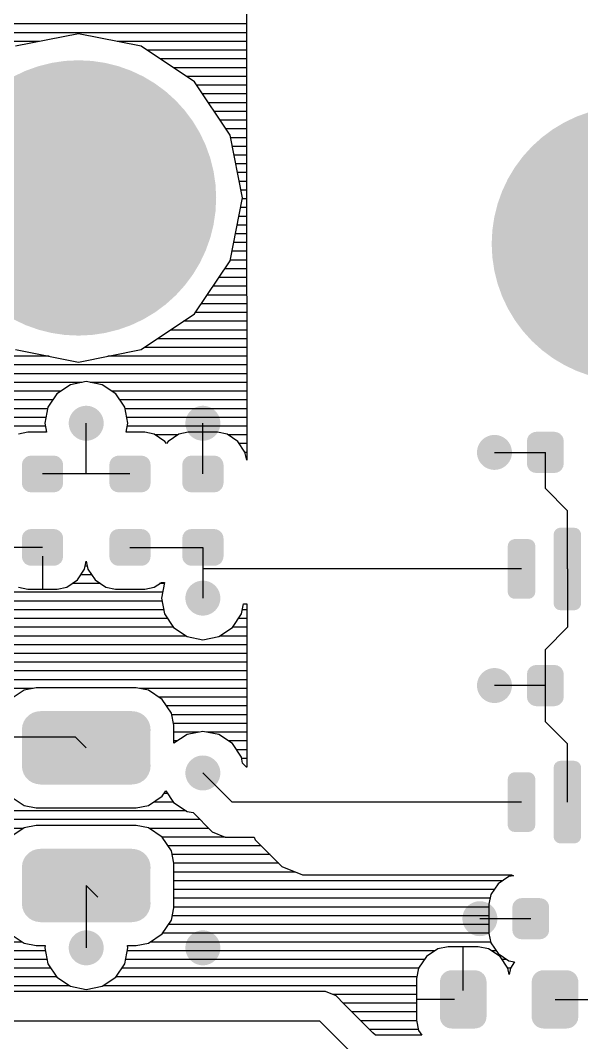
# Model space of a CAD drawing. Extents: x 295 to 953, y 10 to 290.
# Drawn here: x 812.3 to 839.19, y 191.31 to 240.3 of the extents above; entities that cross this region are included whole.
import ezdxf

# ---------------------------------------------------------------- set-up
doc = ezdxf.new("R2010")
doc.units = 0
doc.header["$LTSCALE"] = 5
doc.header["$MEASUREMENT"] = 0
doc.layers.get('0').update_dxf_attribs({"linetype": 'CONTINUOUS', "lineweight": 25})
doc.layers.add('DV-DPO-A6_BOT', color=7, linetype='CONTINUOUS')

msp = doc.modelspace()

# ---------------------------------------------------------------- linework, layer by layer
for points, const_width in [([(818.382, 231.795, -1), (811.782, 231.795, -1)], 6.599), ([(844.779, 229.599, -1), (838.18, 229.599, -1)], 6.599), ([(815.875, 220.994, -1), (815.037, 220.994, -1)], 0.838), ([(821.463, 220.994, -1), (820.625, 220.994, -1)], 0.838), ([(835.433, 219.597, -1), (834.595, 219.597, -1)], 0.838), ([(821.463, 212.612, -1), (820.625, 212.612, -1)], 0.838), ([(835.433, 208.421, -1), (834.595, 208.421, -1)], 0.838), ([(821.463, 204.23, -1), (820.625, 204.23, -1)], 0.838), ([(834.735, 197.245, -1), (833.897, 197.245, -1)], 0.838), ([(815.875, 195.848, -1), (815.037, 195.848, -1)], 0.838), ([(821.463, 195.848, -1), (820.625, 195.848, -1)], 0.838)]:
    msp.add_lwpolyline(points, format="xyb", close=True, dxfattribs=dict(const_width=const_width))
for points in [[(838.239, 220.408), (838.154, 220.495), (836.659, 220.408), (836.751, 220.495)], [(838.154, 220.495), (838.136, 220.504), (836.751, 220.495), (836.76, 220.504)], [(838.136, 220.504), (838.03, 220.56), (836.76, 220.504), (836.877, 220.56)], [(838.03, 220.56), (838.001, 220.564), (836.877, 220.56), (836.886, 220.564)], [(838.001, 220.564), (837.892, 220.582), (836.886, 220.564), (837.009, 220.582)], [(837.892, 220.582), (837.892, 220.586), (837.009, 220.582), (837.009, 220.586)], [(838.331, 220.147), (838.312, 220.27), (836.571, 220.147), (836.591, 220.27)], [(838.331, 220.144), (838.331, 220.147), (836.571, 220.144), (836.571, 220.147)], [(838.331, 219.049), (838.331, 220.144), (836.571, 219.049), (836.571, 220.144)], [(838.312, 220.27), (838.305, 220.285), (836.591, 220.27), (836.594, 220.285)], [(838.305, 220.285), (838.251, 220.395), (836.594, 220.285), (836.653, 220.395)], [(838.251, 220.395), (838.239, 220.408), (836.653, 220.395), (836.659, 220.408)], [(814.347, 219.004), (814.329, 219.128), (812.375, 219.004), (812.395, 219.128)], [(814.329, 219.128), (814.323, 219.142), (812.395, 219.128), (812.397, 219.142)], [(814.323, 219.142), (814.269, 219.254), (812.397, 219.142), (812.455, 219.254)], [(814.269, 219.254), (814.258, 219.266), (812.455, 219.254), (812.461, 219.266)], [(814.258, 219.266), (814.172, 219.355), (812.461, 219.266), (812.552, 219.355)], [(814.172, 219.355), (814.156, 219.363), (812.552, 219.355), (812.561, 219.363)], [(814.156, 219.363), (814.049, 219.42), (812.561, 219.363), (812.678, 219.42)], [(814.049, 219.42), (814.022, 219.424), (812.678, 219.42), (812.687, 219.424)], [(814.022, 219.424), (813.911, 219.443), (812.687, 219.424), (812.81, 219.443)], [(818.538, 219.004), (818.52, 219.128), (816.566, 219.004), (816.586, 219.128)], [(818.52, 219.128), (818.514, 219.142), (816.586, 219.128), (816.588, 219.142)], [(818.514, 219.142), (818.46, 219.254), (816.588, 219.142), (816.646, 219.254)], [(818.46, 219.254), (818.449, 219.266), (816.646, 219.254), (816.652, 219.266)], [(818.449, 219.266), (818.363, 219.355), (816.652, 219.266), (816.743, 219.355)], [(818.363, 219.355), (818.347, 219.363), (816.743, 219.355), (816.752, 219.363)], [(818.347, 219.363), (818.24, 219.42), (816.752, 219.363), (816.869, 219.42)], [(818.24, 219.42), (818.213, 219.424), (816.869, 219.42), (816.878, 219.424)], [(818.213, 219.424), (818.102, 219.443), (816.878, 219.424), (817.001, 219.443)], [(822.031, 219.004), (822.013, 219.128), (820.058, 219.004), (820.078, 219.128)], [(822.013, 219.128), (822.006, 219.142), (820.078, 219.128), (820.08, 219.142)], [(822.006, 219.142), (821.953, 219.254), (820.08, 219.142), (820.139, 219.254)], [(821.953, 219.254), (821.941, 219.266), (820.139, 219.254), (820.145, 219.266)], [(821.941, 219.266), (821.856, 219.355), (820.145, 219.266), (820.236, 219.355)], [(821.856, 219.355), (821.84, 219.363), (820.236, 219.355), (820.245, 219.363)], [(821.84, 219.363), (821.732, 219.42), (820.245, 219.363), (820.361, 219.42)], [(821.732, 219.42), (821.706, 219.424), (820.361, 219.42), (820.37, 219.424)], [(821.706, 219.424), (821.595, 219.443), (820.37, 219.424), (820.494, 219.443)], [(838.331, 219.046), (838.331, 219.049), (836.571, 219.046), (836.571, 219.049)], [(838.31, 218.923), (838.331, 219.046), (836.589, 218.923), (836.571, 219.046)], [(814.35, 218.121), (814.35, 219.004), (812.372, 218.121), (812.372, 219.004)], [(818.541, 218.121), (818.541, 219.004), (816.563, 218.121), (816.563, 219.004)], [(822.033, 218.121), (822.033, 219.004), (820.055, 218.121), (820.055, 219.004)], [(838.308, 218.909), (838.31, 218.923), (836.596, 218.909), (836.589, 218.923)], [(838.249, 218.798), (838.308, 218.909), (836.65, 218.798), (836.596, 218.909)], [(838.242, 218.785), (838.249, 218.798), (836.663, 218.785), (836.65, 218.798)], [(838.151, 218.698), (838.242, 218.785), (836.748, 218.698), (836.663, 218.785)], [(838.141, 218.689), (838.151, 218.698), (836.765, 218.689), (836.748, 218.698)], [(838.025, 218.633), (838.141, 218.689), (836.872, 218.633), (836.765, 218.689)], [(838.015, 218.629), (838.025, 218.633), (836.9, 218.629), (836.872, 218.633)], [(837.892, 218.611), (838.015, 218.629), (837.009, 218.611), (836.9, 218.629)], [(837.892, 218.608), (837.892, 218.611), (837.009, 218.608), (837.009, 218.611)], [(814.327, 217.998), (814.347, 218.121), (812.392, 217.998), (812.375, 218.121)], [(818.518, 217.998), (818.538, 218.121), (816.583, 217.998), (816.566, 218.121)], [(822.011, 217.998), (822.031, 218.121), (820.076, 217.998), (820.058, 218.121)], [(814.325, 217.984), (814.327, 217.998), (812.399, 217.984), (812.392, 217.998)], [(814.267, 217.872), (814.325, 217.984), (812.453, 217.872), (812.399, 217.984)], [(814.261, 217.86), (814.267, 217.872), (812.464, 217.86), (812.453, 217.872)], [(814.169, 217.771), (814.261, 217.86), (812.549, 217.771), (812.464, 217.86)], [(814.161, 217.762), (814.169, 217.771), (812.566, 217.762), (812.549, 217.771)], [(814.044, 217.706), (814.161, 217.762), (812.673, 217.706), (812.566, 217.762)], [(814.035, 217.701), (814.044, 217.706), (812.699, 217.701), (812.673, 217.706)], [(813.911, 217.683), (814.035, 217.701), (812.81, 217.683), (812.699, 217.701)], [(818.516, 217.984), (818.518, 217.998), (816.59, 217.984), (816.583, 217.998)], [(818.458, 217.872), (818.516, 217.984), (816.644, 217.872), (816.59, 217.984)], [(818.452, 217.86), (818.458, 217.872), (816.655, 217.86), (816.644, 217.872)], [(818.36, 217.771), (818.452, 217.86), (816.74, 217.771), (816.655, 217.86)], [(818.352, 217.762), (818.36, 217.771), (816.757, 217.762), (816.74, 217.771)], [(818.235, 217.706), (818.352, 217.762), (816.864, 217.706), (816.757, 217.762)], [(818.226, 217.701), (818.235, 217.706), (816.89, 217.701), (816.864, 217.706)], [(818.102, 217.683), (818.226, 217.701), (817.001, 217.683), (816.89, 217.701)], [(822.008, 217.984), (822.011, 217.998), (820.083, 217.984), (820.076, 217.998)], [(821.95, 217.872), (822.008, 217.984), (820.136, 217.872), (820.083, 217.984)], [(821.944, 217.86), (821.95, 217.872), (820.148, 217.86), (820.136, 217.872)], [(821.853, 217.771), (821.944, 217.86), (820.233, 217.771), (820.148, 217.86)], [(821.844, 217.762), (821.853, 217.771), (820.249, 217.762), (820.233, 217.771)], [(821.728, 217.706), (821.844, 217.762), (820.356, 217.706), (820.249, 217.762)], [(821.718, 217.701), (821.728, 217.706), (820.383, 217.701), (820.356, 217.706)], [(821.595, 217.683), (821.718, 217.701), (820.494, 217.683), (820.383, 217.701)], [(814.347, 215.484), (814.329, 215.608), (812.375, 215.484), (812.395, 215.608)], [(814.329, 215.608), (814.323, 215.622), (812.395, 215.608), (812.397, 215.622)], [(814.323, 215.622), (814.269, 215.734), (812.397, 215.622), (812.455, 215.734)], [(814.269, 215.734), (814.258, 215.746), (812.455, 215.734), (812.461, 215.746)], [(814.258, 215.746), (814.172, 215.834), (812.461, 215.746), (812.552, 215.834)], [(814.172, 215.834), (814.156, 215.843), (812.552, 215.834), (812.561, 215.843)], [(814.156, 215.843), (814.049, 215.899), (812.561, 215.843), (812.678, 215.899)], [(814.049, 215.899), (814.022, 215.904), (812.678, 215.899), (812.687, 215.904)], [(814.022, 215.904), (813.911, 215.922), (812.687, 215.904), (812.81, 215.922)], [(818.538, 215.484), (818.52, 215.608), (816.566, 215.484), (816.586, 215.608)], [(818.52, 215.608), (818.514, 215.622), (816.586, 215.608), (816.588, 215.622)], [(818.514, 215.622), (818.46, 215.734), (816.588, 215.622), (816.646, 215.734)], [(818.46, 215.734), (818.449, 215.746), (816.646, 215.734), (816.652, 215.746)], [(818.449, 215.746), (818.363, 215.834), (816.652, 215.746), (816.743, 215.834)], [(818.363, 215.834), (818.347, 215.843), (816.743, 215.834), (816.752, 215.843)], [(818.347, 215.843), (818.24, 215.899), (816.752, 215.843), (816.869, 215.899)], [(818.24, 215.899), (818.213, 215.904), (816.869, 215.899), (816.878, 215.904)], [(818.213, 215.904), (818.102, 215.922), (816.878, 215.904), (817.001, 215.922)], [(822.031, 215.484), (822.013, 215.608), (820.058, 215.484), (820.078, 215.608)], [(822.013, 215.608), (822.006, 215.622), (820.078, 215.608), (820.08, 215.622)], [(822.006, 215.622), (821.953, 215.734), (820.08, 215.622), (820.139, 215.734)], [(821.953, 215.734), (821.941, 215.746), (820.139, 215.734), (820.145, 215.746)], [(821.941, 215.746), (821.856, 215.834), (820.145, 215.746), (820.236, 215.834)], [(821.856, 215.834), (821.84, 215.843), (820.236, 215.834), (820.245, 215.843)], [(821.84, 215.843), (821.732, 215.899), (820.245, 215.843), (820.361, 215.899)], [(821.732, 215.899), (821.706, 215.904), (820.361, 215.899), (820.37, 215.904)], [(821.706, 215.904), (821.595, 215.922), (820.37, 215.904), (820.494, 215.922)], [(839.166, 215.66), (839.165, 215.688), (837.848, 215.66), (837.853, 215.688)], [(839.166, 215.657), (839.166, 215.66), (837.848, 215.657), (837.848, 215.66)], [(839.166, 212.36), (839.166, 215.657), (837.848, 212.36), (837.848, 215.657)], [(839.165, 215.688), (839.139, 215.779), (837.853, 215.688), (837.87, 215.779)], [(839.139, 215.779), (839.131, 215.804), (837.87, 215.779), (837.886, 215.804)], [(839.131, 215.804), (839.073, 215.881), (837.886, 215.804), (837.934, 215.881)], [(839.073, 215.881), (839.058, 215.9), (837.934, 215.881), (837.96, 215.9)], [(839.058, 215.9), (838.972, 215.954), (837.96, 215.9), (838.031, 215.954)], [(838.972, 215.954), (838.955, 215.964), (838.031, 215.954), (838.068, 215.964)], [(838.955, 215.964), (838.837, 215.986), (838.068, 215.964), (838.146, 215.986)], [(838.837, 215.986), (838.837, 215.987), (838.146, 215.986), (838.147, 215.987)], [(838.837, 215.987), (838.837, 215.988), (838.147, 215.987), (838.177, 215.988)], [(838.837, 215.988), (838.837, 215.99), (838.177, 215.988), (838.177, 215.99)], [(814.35, 214.601), (814.35, 215.484), (812.372, 214.601), (812.372, 215.484)], [(818.541, 214.601), (818.541, 215.484), (816.563, 214.601), (816.563, 215.484)], [(822.033, 214.601), (822.033, 215.484), (820.055, 214.601), (820.055, 215.484)], [(836.97, 215.109), (836.969, 215.141), (835.651, 215.109), (835.657, 215.141)], [(836.97, 212.908), (836.97, 215.109), (835.651, 212.908), (835.651, 215.109)], [(836.969, 215.141), (836.944, 215.228), (835.657, 215.141), (835.674, 215.228)], [(836.944, 215.228), (836.935, 215.257), (835.674, 215.228), (835.691, 215.257)], [(836.935, 215.257), (836.879, 215.331), (835.691, 215.257), (835.737, 215.331)], [(836.879, 215.331), (836.862, 215.353), (835.737, 215.331), (835.767, 215.353)], [(836.862, 215.353), (836.78, 215.404), (835.767, 215.353), (835.833, 215.404)], [(836.78, 215.404), (836.759, 215.417), (835.833, 215.404), (835.878, 215.417)], [(836.759, 215.417), (836.649, 215.438), (835.878, 215.417), (835.95, 215.438)], [(836.649, 215.438), (836.641, 215.439), (835.95, 215.438), (835.981, 215.439)], [(814.327, 214.477), (814.347, 214.601), (812.392, 214.477), (812.375, 214.601)], [(814.325, 214.463), (814.327, 214.477), (812.399, 214.463), (812.392, 214.477)], [(814.267, 214.351), (814.325, 214.463), (812.453, 214.351), (812.399, 214.463)], [(814.261, 214.339), (814.267, 214.351), (812.464, 214.339), (812.453, 214.351)], [(814.169, 214.251), (814.261, 214.339), (812.549, 214.251), (812.464, 214.339)], [(814.161, 214.242), (814.169, 214.251), (812.566, 214.242), (812.549, 214.251)], [(814.044, 214.185), (814.161, 214.242), (812.673, 214.185), (812.566, 214.242)], [(814.035, 214.181), (814.044, 214.185), (812.699, 214.181), (812.673, 214.185)], [(813.911, 214.162), (814.035, 214.181), (812.81, 214.162), (812.699, 214.181)], [(818.518, 214.477), (818.538, 214.601), (816.583, 214.477), (816.566, 214.601)], [(818.516, 214.463), (818.518, 214.477), (816.59, 214.463), (816.583, 214.477)], [(818.458, 214.351), (818.516, 214.463), (816.644, 214.351), (816.59, 214.463)], [(818.452, 214.339), (818.458, 214.351), (816.655, 214.339), (816.644, 214.351)], [(818.36, 214.251), (818.452, 214.339), (816.74, 214.251), (816.655, 214.339)], [(818.352, 214.242), (818.36, 214.251), (816.757, 214.242), (816.74, 214.251)], [(818.235, 214.185), (818.352, 214.242), (816.864, 214.185), (816.757, 214.242)], [(818.226, 214.181), (818.235, 214.185), (816.89, 214.181), (816.864, 214.185)], [(818.102, 214.162), (818.226, 214.181), (817.001, 214.162), (816.89, 214.181)], [(822.011, 214.477), (822.031, 214.601), (820.076, 214.477), (820.058, 214.601)], [(822.008, 214.463), (822.011, 214.477), (820.083, 214.463), (820.076, 214.477)], [(821.95, 214.351), (822.008, 214.463), (820.136, 214.351), (820.083, 214.463)], [(821.944, 214.339), (821.95, 214.351), (820.148, 214.339), (820.136, 214.351)], [(821.853, 214.251), (821.944, 214.339), (820.233, 214.251), (820.148, 214.339)], [(821.844, 214.242), (821.853, 214.251), (820.249, 214.242), (820.233, 214.251)], [(821.728, 214.185), (821.844, 214.242), (820.356, 214.185), (820.249, 214.242)], [(821.718, 214.181), (821.728, 214.185), (820.383, 214.181), (820.356, 214.185)], [(821.595, 214.162), (821.718, 214.181), (820.494, 214.162), (820.383, 214.181)], [(836.964, 212.876), (836.97, 212.908), (835.653, 212.876), (835.651, 212.908)], [(836.948, 212.789), (836.964, 212.876), (835.678, 212.789), (835.653, 212.876)], [(836.93, 212.76), (836.948, 212.789), (835.686, 212.76), (835.678, 212.789)], [(836.885, 212.686), (836.93, 212.76), (835.742, 212.686), (835.686, 212.76)], [(836.855, 212.664), (836.885, 212.686), (835.759, 212.664), (835.742, 212.686)], [(836.788, 212.613), (836.855, 212.664), (835.842, 212.613), (835.759, 212.664)], [(836.744, 212.6), (836.788, 212.613), (835.862, 212.6), (835.842, 212.613)], [(836.672, 212.58), (836.744, 212.6), (835.973, 212.58), (835.862, 212.6)], [(836.641, 212.578), (836.672, 212.58), (835.981, 212.578), (835.973, 212.58)], [(839.166, 212.357), (839.166, 212.36), (837.848, 212.357), (837.848, 212.36)], [(839.16, 212.328), (839.166, 212.357), (837.849, 212.328), (837.848, 212.357)], [(839.143, 212.239), (839.16, 212.328), (837.875, 212.239), (837.849, 212.328)], [(839.126, 212.211), (839.143, 212.239), (837.882, 212.211), (837.875, 212.239)], [(839.078, 212.137), (839.126, 212.211), (837.939, 212.137), (837.882, 212.211)], [(839.049, 212.115), (839.078, 212.137), (837.956, 212.115), (837.939, 212.137)], [(838.981, 212.064), (839.049, 212.115), (838.037, 212.064), (837.956, 212.115)], [(838.934, 212.052), (838.981, 212.064), (838.058, 212.052), (838.037, 212.064)], [(838.865, 212.032), (838.934, 212.052), (838.162, 212.032), (838.058, 212.052)], [(838.837, 212.031), (838.865, 212.032), (838.168, 212.031), (838.162, 212.032)], [(838.837, 212.029), (838.837, 212.031), (838.177, 212.029), (838.168, 212.031)], [(838.837, 212.028), (838.837, 212.029), (838.177, 212.028), (838.177, 212.029)], [(838.305, 209.109), (838.251, 209.219), (836.594, 209.109), (836.653, 209.219)], [(838.251, 209.219), (838.239, 209.232), (836.653, 209.219), (836.659, 209.232)], [(838.239, 209.232), (838.154, 209.319), (836.659, 209.232), (836.751, 209.319)], [(838.154, 209.319), (838.136, 209.328), (836.751, 209.319), (836.76, 209.328)], [(838.136, 209.328), (838.03, 209.384), (836.76, 209.328), (836.877, 209.384)], [(838.03, 209.384), (838.001, 209.388), (836.877, 209.384), (836.886, 209.388)], [(838.001, 209.388), (837.892, 209.406), (836.886, 209.388), (837.009, 209.406)], [(837.892, 209.406), (837.892, 209.41), (837.009, 209.406), (837.009, 209.41)], [(838.331, 208.971), (838.312, 209.094), (836.571, 208.971), (836.591, 209.094)], [(838.331, 208.968), (838.331, 208.971), (836.571, 208.968), (836.571, 208.971)], [(838.331, 207.873), (838.331, 208.968), (836.571, 207.873), (836.571, 208.968)], [(838.312, 209.094), (838.305, 209.109), (836.591, 209.094), (836.594, 209.109)], [(838.331, 207.87), (838.331, 207.873), (836.571, 207.87), (836.571, 207.873)], [(838.31, 207.747), (838.331, 207.87), (836.589, 207.747), (836.571, 207.87)], [(838.308, 207.733), (838.31, 207.747), (836.596, 207.733), (836.589, 207.747)], [(838.249, 207.622), (838.308, 207.733), (836.65, 207.622), (836.596, 207.733)], [(838.242, 207.609), (838.249, 207.622), (836.663, 207.609), (836.65, 207.622)], [(838.151, 207.522), (838.242, 207.609), (836.748, 207.522), (836.663, 207.609)], [(838.141, 207.513), (838.151, 207.522), (836.765, 207.513), (836.748, 207.522)], [(838.025, 207.457), (838.141, 207.513), (836.872, 207.457), (836.765, 207.513)], [(838.015, 207.453), (838.025, 207.457), (836.9, 207.453), (836.872, 207.457)], [(837.892, 207.435), (838.015, 207.453), (837.009, 207.435), (836.9, 207.453)], [(837.892, 207.432), (837.892, 207.435), (837.009, 207.432), (837.009, 207.435)], [(818.449, 206.697), (818.347, 206.86), (812.463, 206.697), (812.567, 206.86)], [(818.347, 206.86), (818.342, 206.865), (812.567, 206.86), (812.57, 206.865)], [(818.342, 206.865), (818.207, 207), (812.57, 206.865), (812.707, 207)], [(818.207, 207), (818.201, 207.004), (812.707, 207), (812.71, 207.004)], [(818.201, 207.004), (818.039, 207.106), (812.71, 207.004), (812.875, 207.106)], [(818.039, 207.106), (818.032, 207.108), (812.875, 207.106), (812.879, 207.108)], [(818.032, 207.108), (817.852, 207.171), (812.879, 207.108), (813.063, 207.171)], [(817.852, 207.171), (817.841, 207.172), (813.063, 207.171), (813.066, 207.172)], [(817.841, 207.172), (817.655, 207.192), (813.066, 207.172), (813.258, 207.192)], [(817.655, 207.192), (817.655, 207.197), (813.258, 207.192), (813.258, 207.197)], [(818.538, 206.314), (818.517, 206.505), (812.375, 206.314), (812.397, 206.505)], [(818.535, 206.244), (818.538, 206.314), (812.377, 206.244), (812.375, 206.314)], [(818.515, 206.511), (818.452, 206.692), (812.397, 206.511), (812.462, 206.692)], [(818.517, 206.505), (818.515, 206.511), (812.397, 206.505), (812.397, 206.511)], [(818.452, 206.692), (818.449, 206.697), (812.462, 206.692), (812.463, 206.697)], [(818.535, 204.629), (818.535, 206.244), (812.377, 204.629), (812.377, 206.244)], [(838.955, 204.788), (838.837, 204.81), (838.068, 204.788), (838.146, 204.81)], [(838.837, 204.81), (838.837, 204.811), (838.146, 204.81), (838.147, 204.811)], [(838.837, 204.811), (838.837, 204.812), (838.147, 204.811), (838.177, 204.812)], [(838.837, 204.812), (838.837, 204.814), (838.177, 204.812), (838.177, 204.814)], [(818.538, 204.559), (818.535, 204.629), (812.375, 204.559), (812.377, 204.629)], [(818.516, 204.368), (818.538, 204.559), (812.396, 204.368), (812.375, 204.559)], [(818.516, 204.363), (818.516, 204.368), (812.398, 204.363), (812.396, 204.368)], [(818.451, 204.181), (818.516, 204.363), (812.461, 204.181), (812.398, 204.363)], [(839.166, 204.484), (839.165, 204.512), (837.848, 204.484), (837.853, 204.512)], [(839.166, 204.481), (839.166, 204.484), (837.848, 204.481), (837.848, 204.484)], [(839.166, 201.184), (839.166, 204.481), (837.848, 201.184), (837.848, 204.481)], [(839.165, 204.512), (839.139, 204.603), (837.853, 204.512), (837.87, 204.603)], [(839.139, 204.603), (839.131, 204.628), (837.87, 204.603), (837.886, 204.628)], [(839.131, 204.628), (839.073, 204.705), (837.886, 204.628), (837.934, 204.705)], [(839.073, 204.705), (839.058, 204.724), (837.934, 204.705), (837.96, 204.724)], [(839.058, 204.724), (838.972, 204.778), (837.96, 204.724), (838.031, 204.778)], [(838.972, 204.778), (838.955, 204.788), (838.031, 204.778), (838.068, 204.788)], [(818.449, 204.176), (818.451, 204.181), (812.464, 204.176), (812.461, 204.181)], [(818.346, 204.013), (818.449, 204.176), (812.566, 204.013), (812.464, 204.176)], [(818.343, 204.009), (818.346, 204.013), (812.57, 204.009), (812.566, 204.013)], [(818.206, 203.873), (818.343, 204.009), (812.706, 203.873), (812.57, 204.009)], [(818.202, 203.869), (818.206, 203.873), (812.712, 203.869), (812.706, 203.873)], [(818.038, 203.768), (818.202, 203.869), (812.874, 203.768), (812.712, 203.869)], [(836.97, 203.933), (836.969, 203.965), (835.651, 203.933), (835.657, 203.965)], [(836.97, 201.732), (836.97, 203.933), (835.651, 201.732), (835.651, 203.933)], [(836.969, 203.965), (836.944, 204.052), (835.657, 203.965), (835.674, 204.052)], [(836.944, 204.052), (836.935, 204.081), (835.674, 204.052), (835.691, 204.081)], [(836.935, 204.081), (836.879, 204.155), (835.691, 204.081), (835.737, 204.155)], [(836.879, 204.155), (836.862, 204.177), (835.737, 204.155), (835.767, 204.177)], [(836.862, 204.177), (836.78, 204.228), (835.767, 204.177), (835.833, 204.228)], [(836.78, 204.228), (836.759, 204.241), (835.833, 204.228), (835.878, 204.241)], [(836.759, 204.241), (836.649, 204.262), (835.878, 204.241), (835.95, 204.262)], [(836.649, 204.262), (836.641, 204.263), (835.95, 204.262), (835.981, 204.263)], [(818.034, 203.765), (818.038, 203.768), (812.881, 203.765), (812.874, 203.768)], [(817.85, 203.703), (818.034, 203.765), (813.061, 203.703), (812.881, 203.765)], [(817.847, 203.701), (817.85, 203.703), (813.072, 203.701), (813.061, 203.703)], [(817.655, 203.681), (817.847, 203.701), (813.258, 203.681), (813.072, 203.701)], [(817.655, 203.676), (817.655, 203.681), (813.258, 203.676), (813.258, 203.681)], [(836.964, 201.7), (836.97, 201.732), (835.653, 201.7), (835.651, 201.732)], [(836.948, 201.613), (836.964, 201.7), (835.678, 201.613), (835.653, 201.7)], [(836.93, 201.584), (836.948, 201.613), (835.686, 201.584), (835.678, 201.613)], [(836.885, 201.51), (836.93, 201.584), (835.742, 201.51), (835.686, 201.584)], [(836.855, 201.488), (836.885, 201.51), (835.759, 201.488), (835.742, 201.51)], [(836.788, 201.437), (836.855, 201.488), (835.842, 201.437), (835.759, 201.488)], [(836.744, 201.424), (836.788, 201.437), (835.862, 201.424), (835.842, 201.437)], [(836.672, 201.404), (836.744, 201.424), (835.973, 201.404), (835.862, 201.424)], [(836.641, 201.402), (836.672, 201.404), (835.981, 201.402), (835.973, 201.404)], [(839.166, 201.181), (839.166, 201.184), (837.848, 201.181), (837.848, 201.184)], [(839.16, 201.152), (839.166, 201.181), (837.849, 201.152), (837.848, 201.181)], [(839.143, 201.063), (839.16, 201.152), (837.875, 201.063), (837.849, 201.152)], [(839.126, 201.035), (839.143, 201.063), (837.882, 201.035), (837.875, 201.063)], [(839.078, 200.961), (839.126, 201.035), (837.939, 200.961), (837.882, 201.035)], [(839.049, 200.939), (839.078, 200.961), (837.956, 200.939), (837.939, 200.961)], [(838.981, 200.888), (839.049, 200.939), (838.037, 200.888), (837.956, 200.939)], [(838.934, 200.876), (838.981, 200.888), (838.058, 200.876), (838.037, 200.888)], [(818.342, 200.265), (818.207, 200.401), (812.57, 200.265), (812.707, 200.401)], [(818.207, 200.401), (818.201, 200.404), (812.707, 200.401), (812.71, 200.404)], [(818.201, 200.404), (818.039, 200.506), (812.71, 200.404), (812.875, 200.506)], [(818.039, 200.506), (818.032, 200.509), (812.875, 200.506), (812.879, 200.509)], [(818.032, 200.509), (817.852, 200.571), (812.879, 200.509), (813.063, 200.571)], [(817.852, 200.571), (817.841, 200.572), (813.063, 200.571), (813.066, 200.572)], [(817.841, 200.572), (817.655, 200.593), (813.066, 200.572), (813.258, 200.593)], [(817.655, 200.593), (817.655, 200.597), (813.258, 200.593), (813.258, 200.597)], [(838.865, 200.856), (838.934, 200.876), (838.162, 200.856), (838.058, 200.876)], [(838.837, 200.855), (838.865, 200.856), (838.168, 200.855), (838.162, 200.856)], [(838.837, 200.853), (838.837, 200.855), (838.177, 200.853), (838.168, 200.855)], [(838.837, 200.852), (838.837, 200.853), (838.177, 200.852), (838.177, 200.853)], [(818.538, 199.714), (818.517, 199.906), (812.375, 199.714), (812.397, 199.906)], [(818.515, 199.911), (818.452, 200.093), (812.397, 199.911), (812.462, 200.093)], [(818.517, 199.906), (818.515, 199.911), (812.397, 199.906), (812.397, 199.911)], [(818.452, 200.093), (818.449, 200.098), (812.462, 200.093), (812.463, 200.098)], [(818.449, 200.098), (818.347, 200.261), (812.463, 200.098), (812.567, 200.261)], [(818.347, 200.261), (818.342, 200.265), (812.567, 200.261), (812.57, 200.265)], [(818.535, 199.644), (818.538, 199.714), (812.377, 199.644), (812.375, 199.714)], [(818.535, 198.03), (818.535, 199.644), (812.377, 198.03), (812.377, 199.644)], [(818.538, 197.96), (818.535, 198.03), (812.375, 197.96), (812.377, 198.03)], [(818.516, 197.769), (818.538, 197.96), (812.396, 197.769), (812.375, 197.96)], [(837.607, 197.933), (837.553, 198.043), (835.896, 197.933), (835.954, 198.043)], [(837.553, 198.043), (837.541, 198.056), (835.954, 198.043), (835.961, 198.056)], [(837.541, 198.056), (837.455, 198.143), (835.961, 198.056), (836.052, 198.143)], [(837.455, 198.143), (837.438, 198.152), (836.052, 198.143), (836.062, 198.152)], [(837.438, 198.152), (837.332, 198.208), (836.062, 198.152), (836.178, 198.208)], [(837.332, 198.208), (837.303, 198.212), (836.178, 198.208), (836.188, 198.212)], [(837.303, 198.212), (837.194, 198.23), (836.188, 198.212), (836.311, 198.23)], [(837.194, 198.23), (837.194, 198.234), (836.311, 198.23), (836.311, 198.234)], [(818.516, 197.763), (818.516, 197.769), (812.398, 197.763), (812.396, 197.769)], [(818.451, 197.582), (818.516, 197.763), (812.461, 197.582), (812.398, 197.763)], [(818.449, 197.576), (818.451, 197.582), (812.464, 197.576), (812.461, 197.582)], [(818.346, 197.414), (818.449, 197.576), (812.566, 197.414), (812.464, 197.576)], [(837.632, 197.795), (837.614, 197.918), (835.872, 197.795), (835.893, 197.918)], [(837.632, 197.792), (837.632, 197.795), (835.872, 197.792), (835.872, 197.795)], [(837.632, 196.697), (837.632, 197.792), (835.872, 196.697), (835.872, 197.792)], [(837.614, 197.918), (837.607, 197.933), (835.893, 197.918), (835.896, 197.933)], [(818.343, 197.409), (818.346, 197.414), (812.57, 197.409), (812.566, 197.414)], [(818.206, 197.274), (818.343, 197.409), (812.706, 197.274), (812.57, 197.409)], [(818.202, 197.27), (818.206, 197.274), (812.712, 197.27), (812.706, 197.274)], [(818.038, 197.168), (818.202, 197.27), (812.874, 197.168), (812.712, 197.27)], [(818.034, 197.166), (818.038, 197.168), (812.881, 197.166), (812.874, 197.168)], [(817.85, 197.103), (818.034, 197.166), (813.061, 197.103), (812.881, 197.166)], [(817.847, 197.102), (817.85, 197.103), (813.072, 197.102), (813.061, 197.103)], [(817.655, 197.081), (817.847, 197.102), (813.258, 197.081), (813.072, 197.102)], [(817.655, 197.077), (817.655, 197.081), (813.258, 197.077), (813.258, 197.081)], [(837.632, 196.694), (837.632, 196.697), (835.872, 196.694), (835.872, 196.697)], [(837.612, 196.571), (837.632, 196.694), (835.891, 196.571), (835.872, 196.694)], [(837.609, 196.557), (837.612, 196.571), (835.898, 196.557), (835.891, 196.571)], [(837.55, 196.446), (837.609, 196.557), (835.952, 196.446), (835.898, 196.557)], [(837.544, 196.433), (837.55, 196.446), (835.964, 196.433), (835.952, 196.446)], [(837.452, 196.346), (837.544, 196.433), (836.049, 196.346), (835.964, 196.433)], [(837.443, 196.337), (837.452, 196.346), (836.067, 196.337), (836.049, 196.346)], [(837.326, 196.281), (837.443, 196.337), (836.173, 196.281), (836.067, 196.337)], [(837.317, 196.277), (837.326, 196.281), (836.202, 196.277), (836.173, 196.281)], [(837.194, 196.259), (837.317, 196.277), (836.311, 196.259), (836.202, 196.277)], [(837.194, 196.256), (837.194, 196.259), (836.311, 196.256), (836.311, 196.259)], [(834.582, 194.453), (834.541, 194.516), (832.458, 194.453), (832.486, 194.516)], [(834.541, 194.516), (834.495, 194.585), (832.486, 194.516), (832.546, 194.585)], [(834.495, 194.585), (834.436, 194.635), (832.546, 194.585), (832.589, 194.635)], [(834.436, 194.635), (834.375, 194.688), (832.589, 194.635), (832.668, 194.688)], [(834.375, 194.688), (834.299, 194.722), (832.668, 194.688), (832.721, 194.722)], [(834.299, 194.722), (834.232, 194.752), (832.721, 194.722), (832.821, 194.752)], [(834.232, 194.752), (834.123, 194.768), (832.821, 194.752), (832.872, 194.768)], [(834.123, 194.768), (834.076, 194.775), (832.872, 194.768), (832.958, 194.775)], [(838.979, 194.453), (838.938, 194.516), (836.856, 194.453), (836.884, 194.516)], [(838.938, 194.516), (838.893, 194.585), (836.884, 194.516), (836.944, 194.585)], [(838.893, 194.585), (838.834, 194.635), (836.944, 194.585), (836.987, 194.635)], [(838.834, 194.635), (838.773, 194.688), (836.987, 194.635), (837.066, 194.688)], [(838.773, 194.688), (838.697, 194.722), (837.066, 194.688), (837.119, 194.722)], [(838.697, 194.722), (838.629, 194.752), (837.119, 194.722), (837.219, 194.752)], [(838.629, 194.752), (838.521, 194.768), (837.219, 194.752), (837.269, 194.768)], [(838.521, 194.768), (838.473, 194.775), (837.269, 194.768), (837.356, 194.775)], [(834.634, 194.216), (834.628, 194.302), (832.399, 194.216), (832.412, 194.302)], [(834.634, 192.54), (834.634, 194.216), (832.399, 192.54), (832.399, 194.216)], [(834.628, 194.302), (834.606, 194.372), (832.412, 194.302), (832.421, 194.372)], [(834.606, 194.372), (834.582, 194.453), (832.421, 194.372), (832.458, 194.453)], [(839.032, 194.216), (839.025, 194.302), (836.797, 194.216), (836.809, 194.302)], [(839.032, 192.54), (839.032, 194.216), (836.797, 192.54), (836.797, 194.216)], [(839.025, 194.302), (839.004, 194.372), (836.809, 194.302), (836.819, 194.372)], [(839.004, 194.372), (838.979, 194.453), (836.819, 194.372), (836.856, 194.453)], [(834.622, 192.453), (834.634, 192.54), (832.406, 192.453), (832.399, 192.54)], [(834.612, 192.383), (834.622, 192.453), (832.427, 192.383), (832.406, 192.453)], [(834.575, 192.302), (834.612, 192.383), (832.452, 192.302), (832.427, 192.383)], [(834.547, 192.24), (834.575, 192.302), (832.493, 192.24), (832.452, 192.302)], [(834.488, 192.17), (834.547, 192.24), (832.538, 192.17), (832.493, 192.24)], [(834.445, 192.12), (834.488, 192.17), (832.597, 192.12), (832.538, 192.17)], [(834.365, 192.068), (834.445, 192.12), (832.658, 192.068), (832.597, 192.12)], [(834.313, 192.034), (834.365, 192.068), (832.734, 192.034), (832.658, 192.068)], [(839.02, 192.453), (839.032, 192.54), (836.804, 192.453), (836.797, 192.54)], [(839.01, 192.383), (839.02, 192.453), (836.825, 192.383), (836.804, 192.453)], [(838.973, 192.302), (839.01, 192.383), (836.85, 192.302), (836.825, 192.383)], [(838.945, 192.24), (838.973, 192.302), (836.891, 192.24), (836.85, 192.302)], [(838.886, 192.17), (838.945, 192.24), (836.936, 192.17), (836.891, 192.24)], [(838.842, 192.12), (838.886, 192.17), (836.995, 192.12), (836.936, 192.17)], [(838.763, 192.068), (838.842, 192.12), (837.056, 192.068), (836.995, 192.12)], [(838.711, 192.034), (838.763, 192.068), (837.132, 192.034), (837.056, 192.068)], [(834.213, 192.003), (834.313, 192.034), (832.802, 192.003), (832.734, 192.034)], [(834.162, 191.987), (834.213, 192.003), (832.911, 191.987), (832.802, 192.003)], [(834.076, 191.981), (834.162, 191.987), (832.958, 191.981), (832.911, 191.987)], [(838.611, 192.003), (838.711, 192.034), (837.2, 192.003), (837.132, 192.034)], [(838.56, 191.987), (838.611, 192.003), (837.308, 191.987), (837.2, 192.003)], [(838.473, 191.981), (838.56, 191.987), (837.356, 191.981), (837.308, 191.987)]]:
    msp.add_solid(points)
at = {"layer": 'DV-DPO-A6_BOT'}
for p, q in [((823.14, 248.934), (823.14, 234.964)), ((823.14, 240.133), (796.038, 240.133)), ((823.14, 239.713), (796.038, 239.713)), ((815.082, 239.669), (812.07, 239.065)), ((818.088, 239.065), (815.082, 239.669)), ((813.221, 239.294), (796.038, 239.294)), ((823.14, 239.294), (816.943, 239.294)), ((820.642, 237.361), (818.088, 239.065)), ((823.14, 238.875), (818.373, 238.875)), ((823.14, 238.456), (819.005, 238.456)), ((823.14, 238.037), (819.631, 238.037)), ((823.14, 237.618), (820.256, 237.618)), ((822.352, 234.807), (820.642, 237.361)), ((823.14, 237.199), (820.754, 237.199)), ((823.14, 236.78), (821.033, 236.78)), ((823.14, 236.361), (821.313, 236.361)), ((823.14, 235.942), (821.592, 235.942)), ((823.14, 235.522), (821.871, 235.522)), ((823.14, 235.103), (822.151, 235.103)), ((822.95, 231.795), (822.352, 234.807)), ((823.14, 234.964), (823.145, 219.217)), ((823.145, 234.684), (822.374, 234.684)), ((823.145, 234.265), (822.458, 234.265)), ((823.145, 233.846), (822.542, 233.846)), ((823.145, 233.427), (822.626, 233.427)), ((823.145, 233.008), (822.71, 233.008)), ((823.145, 232.589), (822.793, 232.589)), ((822.352, 228.783), (822.95, 231.795)), ((823.145, 232.17), (822.872, 232.17)), ((823.145, 231.331), (822.855, 231.331)), ((823.145, 231.751), (822.939, 231.751)), ((823.145, 230.912), (822.771, 230.912)), ((823.145, 230.493), (822.687, 230.493)), ((823.145, 230.074), (822.603, 230.074)), ((823.145, 229.655), (822.525, 229.655)), ((823.145, 228.817), (822.358, 228.817)), ((823.145, 229.236), (822.441, 229.236)), ((820.642, 226.235), (822.352, 228.783)), ((823.145, 228.398), (822.089, 228.398)), ((823.145, 227.979), (821.81, 227.979)), ((823.145, 227.56), (821.531, 227.56)), ((823.145, 227.14), (821.251, 227.14)), ((823.145, 226.721), (820.972, 226.721)), ((818.088, 224.525), (820.642, 226.235)), ((823.145, 225.883), (820.122, 225.883)), ((823.145, 226.302), (820.692, 226.302)), ((823.145, 225.464), (819.497, 225.464)), ((823.145, 225.045), (818.865, 225.045)), ((812.07, 224.525), (815.082, 223.927)), ((815.082, 223.927), (818.088, 224.525)), ((823.145, 224.626), (818.239, 224.626)), ((813.674, 224.207), (796.038, 224.207)), ((823.145, 224.207), (816.485, 224.207)), ((823.145, 223.788), (796.038, 223.788)), ((823.145, 223.369), (796.038, 223.369)), ((815.266, 222.949), (797.055, 222.949)), ((815.456, 222.989), (814.696, 222.838)), ((816.222, 222.838), (815.456, 222.989)), ((823.145, 222.949), (815.652, 222.949)), ((814.238, 222.53), (797.983, 222.53)), ((814.696, 222.838), (814.048, 222.407)), ((816.87, 222.407), (816.222, 222.838)), ((823.145, 222.53), (816.68, 222.53)), ((813.853, 222.111), (798.352, 222.111)), ((814.048, 222.407), (813.618, 221.759)), ((817.3, 221.759), (816.87, 222.407)), ((823.145, 222.111), (817.066, 222.111)), ((813.607, 221.692), (798.597, 221.692)), ((813.618, 221.759), (813.467, 220.994)), ((817.451, 220.994), (817.3, 221.759)), ((823.145, 221.692), (817.312, 221.692)), ((813.523, 221.273), (798.681, 221.273)), ((813.467, 220.994), (813.551, 220.563)), ((815.456, 218.563), (815.456, 220.994)), ((817.367, 220.563), (817.451, 220.994)), ((823.145, 221.273), (817.395, 221.273)), ((821.044, 218.563), (821.044, 220.994)), ((813.495, 220.854), (798.704, 220.854)), ((812.662, 220.563), (812.204, 220.474)), ((813.551, 220.563), (812.662, 220.563)), ((818.256, 220.563), (817.367, 220.563)), ((823.145, 220.854), (817.423, 220.854)), ((818.714, 220.474), (818.256, 220.563)), ((820.346, 220.563), (819.888, 220.474)), ((821.748, 220.563), (820.346, 220.563)), ((821.044, 218.982), (821.044, 220.563)), ((822.207, 220.474), (821.748, 220.563)), ((819.228, 220.127), (818.714, 220.474)), ((819.837, 220.435), (818.764, 220.435)), ((819.301, 220.016), (819.228, 220.127)), ((819.374, 220.127), (819.301, 220.016)), ((819.888, 220.474), (819.374, 220.127)), ((822.721, 220.127), (822.207, 220.474)), ((823.145, 220.435), (822.257, 220.435)), ((823.062, 219.613), (822.721, 220.127)), ((823.145, 220.016), (822.793, 220.016)), ((823.145, 219.217), (823.062, 219.613)), ((823.145, 219.597), (823.067, 219.597)), ((835.014, 219.597), (837.451, 219.597)), ((837.451, 217.864), (837.451, 219.597)), ((815.456, 218.563), (813.361, 218.563)), ((817.552, 218.563), (815.456, 218.563)), ((838.507, 216.803), (837.451, 217.864)), ((838.507, 214.009), (838.507, 216.803)), ((813.361, 215.042), (810.93, 215.042)), ((812.942, 215.042), (811.254, 215.042)), ((813.361, 214.623), (813.361, 213.047)), ((817.552, 215.042), (821.044, 215.042)), ((821.044, 215.042), (821.044, 214.009)), ((815.378, 213.997), (815.456, 214.389)), ((815.507, 214.148), (815.412, 214.148)), ((815.456, 214.389), (815.54, 213.997)), ((815.037, 213.483), (815.378, 213.997)), ((815.713, 213.729), (815.205, 213.729)), ((815.54, 213.997), (815.881, 213.483)), ((836.311, 214.009), (821.044, 214.009)), ((821.044, 214.009), (821.044, 212.612)), ((838.507, 214.009), (838.507, 211.215)), ((812.204, 213.137), (812.662, 213.047)), ((814.065, 213.047), (814.523, 213.137)), ((814.523, 213.137), (815.037, 213.483)), ((816.138, 213.31), (814.78, 213.31)), ((815.881, 213.483), (816.395, 213.137)), ((816.395, 213.137), (816.853, 213.047)), ((818.256, 213.047), (818.714, 213.137)), ((818.714, 213.137), (819.061, 213.366)), ((819.195, 213.31), (818.971, 213.31)), ((819.206, 213.366), (819.055, 212.612)), ((819.061, 213.366), (819.206, 213.366)), ((819.111, 212.891), (798.704, 212.891)), ((812.662, 213.047), (814.065, 213.047)), ((816.853, 213.047), (818.256, 213.047)), ((819.083, 212.472), (798.704, 212.472)), ((819.055, 212.612), (819.206, 211.852)), ((822.888, 211.852), (822.983, 212.332)), ((822.983, 212.332), (823.145, 212.332)), ((823.145, 212.332), (823.145, 204.509)), ((819.167, 212.053), (806.449, 212.053)), ((819.206, 211.852), (819.636, 211.203)), ((822.458, 211.203), (822.888, 211.852)), ((823.145, 212.053), (822.928, 212.053)), ((819.346, 211.634), (806.918, 211.634)), ((819.631, 211.215), (811.288, 211.215)), ((819.636, 211.203), (820.284, 210.773)), ((821.81, 210.773), (822.458, 211.203)), ((823.145, 211.215), (822.464, 211.215)), ((823.145, 211.634), (822.749, 211.634)), ((837.451, 210.153), (838.507, 211.215)), ((820.245, 210.796), (811.712, 210.796)), ((820.284, 210.773), (821.044, 210.617)), ((821.044, 210.617), (821.81, 210.773)), ((823.145, 210.796), (821.849, 210.796)), ((823.145, 210.376), (811.919, 210.376)), ((823.145, 209.957), (811.981, 209.957)), ((837.451, 208.421), (837.451, 210.153)), ((823.145, 209.538), (811.981, 209.538)), ((823.145, 209.119), (811.981, 209.119)), ((812.908, 208.281), (811.785, 208.281)), ((823.145, 208.7), (811.942, 208.7)), ((813.065, 208.314), (812.478, 208.197)), ((817.854, 208.314), (813.065, 208.314)), ((818.44, 208.197), (817.854, 208.314)), ((823.145, 208.281), (818.01, 208.281)), ((837.451, 208.421), (835.014, 208.421)), ((837.451, 206.688), (837.451, 208.421)), ((812.478, 208.197), (811.819, 207.756)), ((819.1, 207.756), (818.44, 208.197)), ((823.145, 207.862), (818.938, 207.862)), ((819.541, 207.096), (819.1, 207.756)), ((823.145, 207.443), (819.307, 207.443)), ((819.659, 206.515), (819.541, 207.096)), ((823.145, 207.024), (819.552, 207.024)), ((823.145, 206.605), (819.636, 206.605)), ((819.659, 205.655), (819.659, 206.515)), ((838.507, 205.627), (837.451, 206.688)), ((809.868, 205.962), (814.931, 205.962)), ((814.931, 205.962), (815.456, 205.437)), ((820.854, 206.185), (819.659, 206.185)), ((820.284, 206.074), (819.659, 205.655)), ((821.044, 206.225), (820.284, 206.074)), ((821.81, 206.074), (821.044, 206.225)), ((823.145, 206.185), (821.24, 206.185)), ((822.458, 205.643), (821.81, 206.074)), ((819.826, 205.766), (819.659, 205.766)), ((823.145, 205.766), (822.268, 205.766)), ((822.888, 204.995), (822.458, 205.643)), ((823.145, 205.347), (822.654, 205.347)), ((838.507, 202.833), (838.507, 205.627)), ((822.95, 204.699), (822.888, 204.995)), ((823.145, 204.928), (822.9, 204.928)), ((823.14, 204.509), (822.95, 204.699)), ((823.145, 204.509), (823.14, 204.509)), ((823.145, 204.509), (823.14, 204.509)), ((822.441, 202.833), (821.044, 204.23)), ((819.1, 203.118), (819.267, 203.369)), ((819.267, 203.369), (819.636, 202.821)), ((811.819, 203.118), (812.478, 202.676)), ((818.44, 202.676), (819.1, 203.118)), ((819.346, 203.252), (819.189, 203.252)), ((820.245, 202.414), (811.975, 202.414)), ((812.478, 202.676), (813.065, 202.559)), ((813.065, 202.559), (817.854, 202.559)), ((817.854, 202.559), (818.44, 202.676)), ((819.631, 202.833), (818.681, 202.833)), ((819.636, 202.821), (820.284, 202.391)), ((820.284, 202.391), (820.575, 202.33)), ((836.311, 202.833), (822.441, 202.833)), ((820.91, 201.994), (811.981, 201.994)), ((820.575, 202.33), (821.497, 201.413)), ((812.478, 201.598), (811.981, 201.262)), ((812.45, 201.575), (811.981, 201.575)), ((813.065, 201.715), (812.478, 201.598)), ((817.854, 201.715), (813.065, 201.715)), ((818.44, 201.598), (817.854, 201.715)), ((819.1, 201.156), (818.44, 201.598)), ((821.329, 201.575), (818.468, 201.575)), ((821.497, 201.413), (822.112, 201.156)), ((822.112, 201.156), (819.094, 201.156)), ((819.541, 200.497), (819.1, 201.156)), ((822.112, 201.156), (823.498, 201.156)), ((823.498, 201.156), (823.553, 201.028)), ((823.553, 201.028), (824.827, 199.754)), ((823.844, 200.737), (819.379, 200.737)), ((819.659, 199.91), (819.541, 200.497)), ((824.263, 200.318), (819.575, 200.318)), ((819.659, 197.759), (819.659, 199.91)), ((824.682, 199.899), (819.659, 199.899)), ((825.481, 199.48), (819.659, 199.48)), ((824.827, 199.754), (825.817, 199.34)), ((835.4, 199.061), (819.659, 199.061)), ((825.817, 199.34), (835.836, 199.34)), ((835.702, 199.262), (835.188, 198.921)), ((835.92, 199.307), (835.702, 199.262)), ((835.836, 199.34), (835.92, 199.307)), ((815.456, 198.837), (815.456, 195.848)), ((815.456, 198.837), (816.015, 198.278)), ((835.003, 198.642), (819.659, 198.642)), ((835.188, 198.921), (834.841, 198.401)), ((834.808, 198.223), (819.659, 198.223)), ((834.841, 198.401), (834.752, 197.949)), ((834.752, 197.949), (834.752, 196.541)), ((819.541, 197.178), (819.659, 197.759)), ((834.752, 197.803), (819.659, 197.803)), ((819.1, 196.518), (819.541, 197.178)), ((834.752, 196.965), (819.402, 196.965)), ((834.752, 197.384), (819.58, 197.384)), ((836.752, 197.245), (834.316, 197.245)), ((836.333, 197.245), (834.752, 197.245)), ((811.819, 196.518), (812.478, 196.077)), ((818.44, 196.077), (819.1, 196.518)), ((834.752, 196.546), (819.122, 196.546)), ((834.752, 196.541), (834.841, 196.088)), ((812.4, 196.127), (805.817, 196.127)), ((812.478, 196.077), (813.065, 195.959)), ((817.854, 195.959), (818.44, 196.077)), ((834.836, 196.127), (818.519, 196.127)), ((834.841, 196.088), (835.188, 195.574)), ((813.495, 195.708), (784.337, 195.708)), ((813.065, 195.959), (813.489, 195.959)), ((813.489, 195.959), (813.467, 195.848)), ((813.467, 195.848), (813.618, 195.088)), ((817.3, 195.088), (817.451, 195.848)), ((832.17, 195.708), (817.423, 195.708)), ((817.451, 195.848), (817.429, 195.959)), ((817.429, 195.959), (817.854, 195.959)), ((832.304, 195.797), (831.751, 195.429)), ((832.79, 195.892), (832.304, 195.797)), ((834.238, 195.892), (832.79, 195.892)), ((833.517, 193.797), (833.517, 195.892)), ((834.729, 195.797), (834.238, 195.892)), ((835.283, 195.429), (834.729, 195.797)), ((835.098, 195.708), (834.858, 195.708)), ((835.188, 195.574), (835.702, 195.227)), ((813.579, 195.289), (784.253, 195.289)), ((813.618, 195.088), (814.048, 194.439)), ((816.87, 194.439), (817.3, 195.088)), ((831.656, 195.289), (817.34, 195.289)), ((831.751, 195.429), (831.377, 194.87)), ((835.651, 194.87), (835.283, 195.429)), ((835.612, 195.289), (835.372, 195.289)), ((835.702, 195.227), (835.981, 195.171)), ((835.981, 195.171), (835.78, 194.87)), ((813.758, 194.87), (784.169, 194.87)), ((831.377, 194.87), (817.161, 194.87)), ((831.377, 194.87), (831.282, 194.384)), ((835.78, 194.87), (835.651, 194.87)), ((835.713, 194.562), (835.651, 194.87)), ((835.78, 194.87), (835.713, 194.562)), ((814.657, 194.032), (783.717, 194.032)), ((814.043, 194.451), (783.996, 194.451)), ((814.048, 194.439), (814.696, 194.009)), ((816.222, 194.009), (816.87, 194.439)), ((831.282, 194.032), (816.261, 194.032)), ((831.293, 194.451), (816.876, 194.451)), ((831.282, 194.384), (831.282, 192.377)), ((826.912, 193.752), (790.037, 193.752)), ((814.696, 194.009), (815.456, 193.853)), ((815.456, 193.853), (816.222, 194.009)), ((827.426, 193.54), (826.912, 193.752)), ((831.282, 193.612), (827.253, 193.612)), ((827.817, 193.149), (827.426, 193.54)), ((831.282, 193.193), (827.772, 193.193)), ((829.186, 191.78), (827.817, 193.149)), ((833.098, 193.378), (831.282, 193.378)), ((837.915, 193.378), (839.535, 193.378)), ((831.282, 192.774), (828.191, 192.774)), ((790.31, 192.355), (826.632, 192.355)), ((826.632, 192.355), (828.393, 190.595)), ((831.287, 192.355), (828.611, 192.355)), ((831.282, 192.377), (831.377, 191.886)), ((831.365, 191.936), (829.03, 191.936)), ((829.309, 191.657), (829.186, 191.78)), ((831.533, 191.657), (829.309, 191.657)), ((831.377, 191.886), (831.533, 191.657))]:
    msp.add_line(p, q, dxfattribs=at)

doc.saveas('drawing.dxf')
